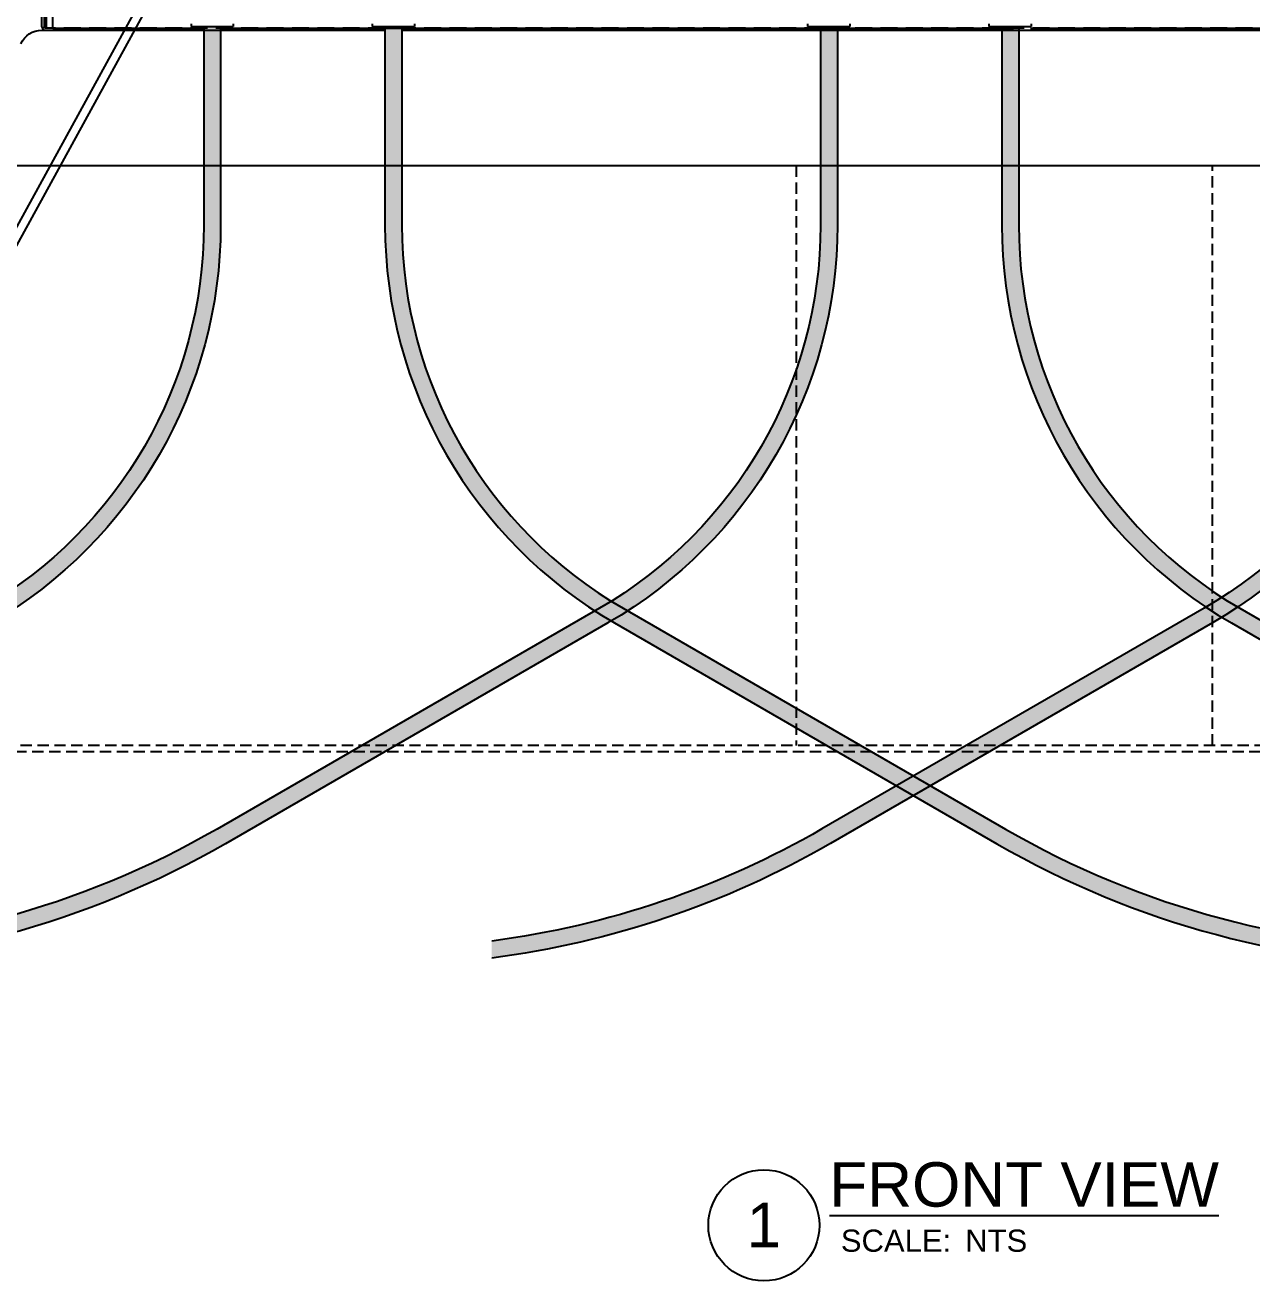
# Model space of a CAD drawing. Header units: feet. Extents: x -689 to 1837, y -511 to 1546.
# Drawn here: x 846.2 to 900.6, y 170.8 to 226.5 of the extents above; entities that cross this region are included whole.
import ezdxf
from ezdxf.enums import TextEntityAlignment as Align

# ---------------------------------------------------------------- set-up
doc = ezdxf.new("R2010")
doc.units = ezdxf.units.FT
doc.header["$MEASUREMENT"] = 0
doc.linetypes.add('HIDDEN', pattern=[0.375, 0.25, -0.125])
for name, color, linetype in [('E-CABL-ACF', 1, 'AC_CABLE_FEEDER'), ('E-DETL-1', 7, 'Continuous'), ('E-EQPM-ENCL', 8, 'Continuous'), ('E-EQPM-HRDW', 16, 'Continuous'), ('G-ANNO-TEXT @ 1', 1, 'Continuous')]:
    doc.layers.add(name, color=color, linetype=linetype)
doc.styles.add('NEI-A', font='arial.ttf')
doc.styles.get("Standard").update_dxf_attribs({"font": 'arial.ttf'})
doc.linetypes.add('AC_CABLE_FEEDER', pattern='A,0.2,-0.05,0,-0.05,0.2,-0.12,["ACF",Standard,S=0.1,R=0,X=-0.05,Y=-0.05],-0.3,0.2,-0.05,0,-0.05', length=1.22)

# ---------------------------------------------------------------- blocks, each defined once
blk = doc.blocks.new('DETAIL_TITLE')
blk.add_circle((0.5923, -0.5126), 0.25)
at = {"style": 'NEI-A'}
blk.add_attdef('DETAIL_TITLE_001', (0.909896588761212, -0.4851383791434918), '', height=0.2, dxfattribs=at)
at = {"style": 'NEI-A', "flags": 8}
blk.add_attdef('#', text='', height=0.2, dxfattribs=at).set_placement((0.5922, -0.5109), align=Align.MIDDLE_CENTER)
at = {"style": 'NEI-A'}
for tag, p in [('SCALE:', (0.9386493124493107, -0.7379200523425924)), ('1"_=_', (1.547398728572484, -0.7379200523425924))]:
    blk.add_attdef(tag, text='', height=0.1, dxfattribs=at).set_placement(p, align=Align.BOTTOM_LEFT)

msp = doc.modelspace()

# ---------------------------------------------------------------- hatches: boundary and pattern name
at = {"layer": 'E-CABL-ACF', "linetype": 'Continuous'}
h = msp.add_hatch(color=252, dxfattribs=at)
h.dxf.hatch_style = 1
edge = h.paths.add_edge_path()
edge.add_line((812.6571554484262, 185.1086645418684), (812.6571554484262, 185.8649996978487))
edge.add_arc((807.4910203881548, 225.1517872165434), 39.6250000000004, 277.49130012103, 300.0000000000003)
edge.add_line((827.3035203881552, 190.8355305915848), (844.2651799679435, 200.6283493158785))
edge.add_arc((834.4526799679434, 217.624097865148), 19.62499999999992, 300.0000000000003, 360.0000000000001)
edge.add_line((854.0776799679434, 217.624097865148), (854.0776799679434, 226.4305924388519))
edge.add_line((854.0776799679434, 226.4305924388518), (854.8276799679434, 226.4305924388518))
edge.add_line((854.8276799679434, 226.4305924388518), (854.8276799679434, 217.6240978651479))
edge.add_arc((834.4526799679434, 217.624097865148), 20.37499999999997, 300.0000000000003, 360, ccw=False)
edge.add_line((844.6401799679434, 199.9788302630401), (827.6785203881551, 190.1860115387464))
edge.add_arc((807.4910203881549, 225.1517872165433), 40.3750000000003, 277.3513667497639, 300.0000000000003, ccw=False)
h = msp.add_hatch(color=252, dxfattribs=at)
h.dxf.hatch_style = 1
edge = h.paths.add_edge_path()
edge.add_line((813.0234183937812, 184.7767872165387), (813.0234183937812, 185.1086645418642))
edge.add_arc((807.8572833335099, 225.1517872165385), 40.37499999999983, 277.3513667497638, 281.0608009807649)
edge.add_line((815.6032500259246, 185.5267872165387), (834.8578447445818, 185.5267872165387))
edge.add_arc((834.8578447445816, 225.1517872165387), 39.62499999999996, 270.0000000000002, 300.0000000000005)
edge.add_line((854.6703447445818, 190.8355305915805), (871.6320043243702, 200.6283493158742))
edge.add_arc((861.8195043243701, 217.6240978651437), 19.62499999999994, 300.0000000000003, 360.0000000000001)
edge.add_line((881.44450432437, 217.6240978651437), (881.44450432437, 226.4305924388476))
edge.add_line((881.44450432437, 226.4305924388476), (882.19450432437, 226.4305924388476))
edge.add_line((882.19450432437, 226.4305924388476), (882.19450432437, 217.6240978651437))
edge.add_arc((861.81950432437, 217.6240978651437), 20.37500000000003, 300.0000000000004, 360, ccw=False)
edge.add_line((872.0070043243702, 199.9788302630358), (855.0453447445819, 190.1860115387421))
edge.add_arc((834.8578447445816, 225.1517872165386), 40.37499999999992, 270.00000000000006, 300.00000000000045, ccw=False)
edge.add_line((834.8578447445816, 184.7767872165387), (813.0234183937812, 184.7767872165387))
h = msp.add_hatch(color=252, dxfattribs=at)
h.dxf.hatch_style = 1
edge = h.paths.add_edge_path()
edge.add_line((862.8694541325008, 226.4305924388518), (862.1194541325008, 226.4305924388518))
edge.add_line((862.1194541325008, 226.4305924388518), (862.1194541325008, 217.6240978651479))
edge.add_arc((882.4944541325008, 217.6240978651479), 20.37500000000001, 180, 239.9999999999996)
edge.add_line((872.3069541325006, 199.97883026304), (889.2686137122888, 190.1860115387463))
edge.add_arc((909.4561137122892, 225.151787216543), 40.37500000000011, 239.9999999999996, 269.9999999999995)
edge.add_line((909.4561137122888, 184.7767872165429), (936.4561137122892, 184.7767872165429))
edge.add_arc((936.4561137122885, 225.1517872165316), 40.37499999998867, 258.9391990192326, 270.00000000000085, ccw=False)
edge.add_line((928.7101470198743, 185.526787216543), (909.4561137122887, 185.526787216543))
edge.add_arc((909.456113712289, 225.1517872165429), 39.62499999999987, 239.9999999999996, 269.9999999999996, ccw=False)
edge.add_line((889.6436137122889, 190.8355305915847), (872.6819541325007, 200.6283493158784))
edge.add_arc((882.4944541325008, 217.624097865148), 19.62499999999999, 180.0000000000001, 239.9999999999996, ccw=False)
edge.add_line((862.8694541325008, 217.6240978651479), (862.8694541325008, 226.4305924388518))
h = msp.add_hatch(color=252, dxfattribs=at)
h.dxf.hatch_style = 1
edge = h.paths.add_edge_path()
edge.add_line((866.8578024991566, 185.112112930022), (866.8578024991566, 185.8684480860023))
edge.add_arc((861.6916674388851, 225.155235604697), 39.6250000000004, 277.49130012103, 300.0000000000003)
edge.add_line((881.5041674388856, 190.8389789797384), (898.4658270186738, 200.6317977040321))
edge.add_arc((888.6533270186737, 217.6275462533016), 19.62499999999992, 300.0000000000003, 360.0000000000001)
edge.add_line((908.2783270186737, 217.6275462533016), (908.2783270186737, 226.4340408270054))
edge.add_line((908.2783270186737, 226.4340408270055), (909.0283270186737, 226.4340408270055))
edge.add_line((909.0283270186737, 226.4340408270055), (909.0283270186737, 217.6275462533016))
edge.add_arc((888.6533270186737, 217.6275462533016), 20.37499999999997, 300.0000000000003, 360, ccw=False)
edge.add_line((898.8408270186737, 199.9822786511937), (881.8791674388855, 190.1894599269))
edge.add_arc((861.6916674388852, 225.1552356046969), 40.3750000000003, 277.3513667497639, 300.0000000000003, ccw=False)
h = msp.add_hatch(color=252, dxfattribs=at)
h.dxf.hatch_style = 1
edge = h.paths.add_edge_path()
edge.add_line((958.6605433571688, 184.7767872165387), (958.6605433571688, 185.1086645418642))
edge.add_arc((963.8266784174401, 225.1517872165385), 40.37499999999983, 258.9391990192351, 262.6486332502362, ccw=False)
edge.add_line((956.0807117250255, 185.5267872165387), (936.8261170063681, 185.5267872165387))
edge.add_arc((936.8261170063683, 225.1517872165387), 39.62499999999996, 239.9999999999996, 269.9999999999998, ccw=False)
edge.add_line((917.0136170063681, 190.8355305915805), (900.0519574265797, 200.6283493158742))
edge.add_arc((909.86445742658, 217.6240978651437), 19.62499999999994, 179.9999999999999, 239.9999999999996, ccw=False)
edge.add_line((890.23945742658, 217.6240978651437), (890.23945742658, 226.4305924388476))
edge.add_line((890.23945742658, 226.4305924388476), (889.48945742658, 226.4305924388476))
edge.add_line((889.48945742658, 226.4305924388476), (889.48945742658, 217.6240978651437))
edge.add_arc((909.86445742658, 217.6240978651437), 20.37500000000003, 180, 239.9999999999996)
edge.add_line((899.6769574265799, 199.9788302630358), (916.6386170063681, 190.1860115387421))
edge.add_arc((936.8261170063683, 225.1517872165386), 40.37499999999992, 239.9999999999995, 269.9999999999999)
edge.add_line((936.8261170063683, 184.7767872165387), (958.6605433571688, 184.7767872165387))

# ---------------------------------------------------------------- linework, layer by layer
at = {"layer": 'E-CABL-ACF', "linetype": 'Continuous', "flags": 128}
for points in [[(854.8276799679434, 226.4305924388518), (854.8276799679434, 217.6240978651479, -0.2679491924311235), (844.6401799679433, 199.97883026304), (827.678520388155, 190.1860115387462, -0.09914627132683146), (812.6571554484262, 185.1086645418684, -0.09914627132683146)], [(854.0776799679434, 226.4305924388518), (854.0776799679434, 217.6240978651479, -0.2679491924311238), (844.2651799679433, 200.6283493158783), (827.303520388155, 190.8355305915846, -0.09852973212046658), (812.6571554484262, 185.8649996978486, -0.09852973212046658)], [(882.19450432437, 226.4305924388476), (882.19450432437, 217.6240978651437, -0.2679491924311235), (872.00700432437, 199.9788302630357), (855.0453447445816, 190.186011538742, -0.1316524975873958), (834.8578447445816, 184.7767872165387), (813.0234183937812, 184.7767872165387)], [(881.44450432437, 226.4305924388476), (881.44450432437, 217.6240978651437, -0.2679491924311238), (871.63200432437, 200.6283493158741), (854.6703447445816, 190.8355305915803, -0.131652497587396), (834.8578447445816, 185.5267872165387), (815.6032500259246, 185.5267872165386)], [(862.1194541325008, 226.4305924388518), (862.1194541325008, 217.6240978651479, 0.2679491924311235), (872.3069541325008, 199.97883026304), (889.2686137122892, 190.1860115387462, 0.1316524975873958), (909.4561137122892, 184.7767872165429), (936.4561137122889, 184.7767872165429)], [(862.8694541325008, 226.4305924388518), (862.8694541325008, 217.6240978651479, 0.2679491924311238), (872.6819541325008, 200.6283493158783), (889.6436137122892, 190.8355305915846, 0.131652497587396), (909.4561137122892, 185.526787216543), (928.7101470198743, 185.526787216543)], [(909.0283270186737, 226.4340408270054), (909.0283270186737, 217.6275462533015, -0.2679491924311235), (898.8408270186736, 199.9822786511936), (881.8791674388854, 190.1894599268998, -0.09914627132683146), (866.8578024991566, 185.112112930022, -0.09914627132683146)], [(908.2783270186737, 226.4340408270054), (908.2783270186737, 217.6275462533015, -0.2679491924311238), (898.4658270186736, 200.631797704032), (881.5041674388854, 190.8389789797382, -0.09852973212046658), (866.8578024991566, 185.8684480860023, -0.09852973212046658)], [(889.48945742658, 226.4305924388476), (889.48945742658, 217.6240978651437, 0.2679491924311235), (899.67695742658, 199.9788302630357), (916.6386170063683, 190.186011538742, 0.1316524975873958), (936.8261170063683, 184.7767872165387), (958.6605433571688, 184.7767872165387)], [(890.23945742658, 226.4305924388476), (890.23945742658, 217.6240978651437, 0.2679491924311238), (900.05195742658, 200.6283493158741), (917.0136170063683, 190.8355305915803, 0.131652497587396), (936.8261170063683, 185.5267872165387), (956.0807117250255, 185.5267872165386)]]:
    msp.add_lwpolyline(points, format="xyb", dxfattribs=at)
at = {"layer": 'E-DETL-1', "color": 64, "linetype": 'Continuous', "flags": 128}
for points in [[(804.60625041647, 198.0329461690127), (810.8783206021476, 198.0329461690127, -0.1060935293522637), (813.3401728741032, 197.5046262940808), (821.5697096548699, 193.8019420439445, 0.1060935293522637), (824.0315619268258, 193.2736221690127), (830.1079801741441, 193.2736221690127, 0.2739208728270449), (833.6157267593624, 195.3511982059156), (851.5473202231115, 228.0700401197736, -0.1601092615929366), (852.0033874592349, 228.4965553665271, -0.1601092615929366)], [(854.0765571458, 228.2144341289994), (852.646362712843, 228.2144341289994, 0.2739208728270511), (851.7694260665385, 227.6950401197736), (833.8378326027894, 194.9761982059156, -0.273920872827045), (830.3300860175711, 192.8986221690127), (823.951085955397, 192.8986221690127, -0.1060935293522623), (821.4892336834414, 193.4269420439445), (813.2596969026747, 197.1296262940809, 0.1060935293522636), (810.7978446307188, 197.6579461690127), (804.60625041647, 197.6579461690127)]]:
    msp.add_lwpolyline(points, format="xyb", dxfattribs=at)
at = {"layer": 'E-EQPM-ENCL', "linetype": 'HIDDEN', "ltscale": 3}
msp.add_line((932.1077881464018, 226.3644341289994), (862.8694541325008, 226.3644341289994), dxfattribs=at)
at = {"layer": 'E-EQPM-ENCL', "color": 7, "ltscale": 5, "flags": 128}
for points in [[(846.9925497540141, 257.7357805194754), (846.8791369164296, 257.7357805194754), (846.8791369164296, 226.4325090615231), (846.9244748214905, 226.3416971015364), (846.9925497540141, 226.2736221690127), (862.1194541325008, 226.2736221690127)], [(862.8694541325008, 226.2736221690127), (932.1758630789257, 226.2736221690127)]]:
    msp.add_lwpolyline(points, dxfattribs=at)
at = {"layer": 'E-EQPM-ENCL', "flags": 128}
for points in [[(846.9925497540141, 238.6521985352279), (846.9925497540141, 226.4325090615231)], [(847.1059625915987, 226.3644341289994), (847.060624686538, 226.3644341289994), (847.0152867814772, 226.3870350065972), (846.9925497540141, 226.4325090615231)]]:
    msp.add_lwpolyline(points, dxfattribs=at)
at = {"layer": 'E-EQPM-ENCL', "linetype": 'HIDDEN', "ltscale": 3, "flags": 128}
for points in [[(847.1059625915989, 226.3644341289994), (847.1059625915989, 238.6521985352279)], [(862.1194541325008, 226.3644341289994), (847.1059625915989, 226.3644341289994)]]:
    msp.add_lwpolyline(points, dxfattribs=at)
at = {"layer": 'E-EQPM-ENCL', "linetype": 'Continuous', "ltscale": 2, "flags": 128}
msp.add_lwpolyline([(845.9694582747559, 225.6574461690127, -0.3011931925953205), (846.8934582747559, 226.2736221690127), (862.1194541325008, 226.2736221690127)], format="xyb", dxfattribs=at)
for points in [[(862.8694541325008, 226.2736221690127), (932.2749545581839, 226.2736221690127)], [(843.7086850054227, 220.2736221690127), (935.4597278275171, 220.2736221690127)]]:
    msp.add_lwpolyline(points, dxfattribs=at)
at = {"layer": 'E-EQPM-ENCL', "linetype": 'HIDDEN', "ltscale": 2, "flags": 128}
for points in [[(880.368742840569, 220.2634109669698), (880.368742840569, 194.5376221690127)], [(898.8279800318846, 194.5376221690127), (898.8279800318846, 220.2634109669698)]]:
    msp.add_lwpolyline(points, dxfattribs=at)
at = {"layer": 'E-EQPM-ENCL', "linetype": 'HIDDEN', "ltscale": 2}
msp.add_lwpolyline([(949.9505479170018, 194.5376221690127), (829.217864915938, 194.5376221690127), (829.217864915938, 194.2736221690127), (949.9505479170018, 194.2736221690127)], close=True, dxfattribs=at)
at = {"layer": 'E-EQPM-HRDW', "linetype": 'Continuous'}
msp.add_line((847.3791369164296, 226.3644341289994), (847.3791369164296, 227.9894341289994), dxfattribs=at)
at = {"layer": 'E-EQPM-HRDW', "color": 2, "linetype": 'Continuous'}
for p, q in [((853.5146185568717, 226.5555924388518), (853.5146185568717, 226.4305924388518)), ((853.5146185568717, 226.4305924388518), (855.3896185568717, 226.4305924388518)), ((855.3896185568717, 226.5555924388518), (855.3896185568717, 226.4305924388518)), ((861.5559822014359, 226.5555924388518), (861.5559822014359, 226.4305924388518)), ((861.5559822014359, 226.4305924388518), (863.4309822014359, 226.4305924388518)), ((863.4309822014359, 226.5555924388518), (863.4309822014359, 226.4305924388518)), ((880.8706861258511, 226.5555924388476), (880.8706861258511, 226.4305924388476)), ((880.8706861258511, 226.4305924388476), (882.7456861258511, 226.4305924388476)), ((882.7456861258511, 226.5555924388476), (882.7456861258511, 226.4305924388476)), ((888.9120497704153, 226.5555924388476), (888.9120497704153, 226.4305924388476)), ((888.9120497704153, 226.4305924388476), (890.7870497704153, 226.4305924388476)), ((890.7870497704153, 226.5555924388476), (890.7870497704153, 226.4305924388476))]:
    msp.add_line(p, q, dxfattribs=at)
at = {"layer": 'E-EQPM-HRDW'}
for points in [[(847.3791369164296, 226.3644341289994), (854.0776799679434, 226.3644341289994)], [(854.8276799679434, 226.3644341289994), (890.0103042598985, 226.3644341289994)], [(890.7614270820418, 226.3644341289994), (931.7894120663752, 226.3644341289994)]]:
    msp.add_lwpolyline(points, dxfattribs=at)

# ---------------------------------------------------------------- block references
at = {"layer": 'G-ANNO-TEXT @ 1'}
ref = msp.add_blockref('DETAIL_TITLE', (873.0913555368201, 178.312294019005), dxfattribs=dict(at, xscale=9.857445537557316, yscale=9.857445537557316, zscale=9.857445537557316))
ref.add_attrib('#', '1', dxfattribs={"layer": '0', "height": 1.971489107511464, "style": 'NEI-A'}).set_placement((878.9289347841616, 173.276125093867), align=Align.MIDDLE_CENTER)
ref.add_attrib('DETAIL_TITLE_001', '%%UFRONT VIEW', (881.8346837949324, 174.0865505823948), dxfattribs={"layer": '0', "height": 1.971489107511464, "style": 'NEI-A'})
ref.add_attrib('SCALE:', 'SCALE:', dxfattribs={"layer": '0', "height": 0.9857445537557318, "style": 'NEI-A'}).set_placement((882.3440400131548, 173.0714905792465), align=Align.TOP_LEFT)
ref.add_attrib('1"_=_', 'NTS', dxfattribs={"layer": '0', "height": 0.9857445537557318, "style": 'NEI-A'}).set_placement((887.8615043716642, 173.0714905792465), align=Align.TOP_LEFT)

doc.saveas('drawing.dxf')
